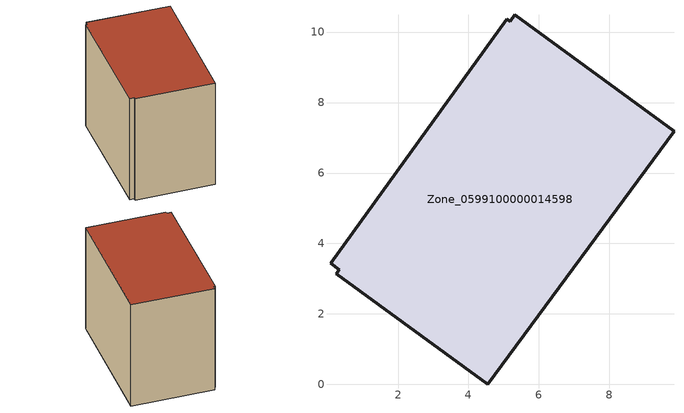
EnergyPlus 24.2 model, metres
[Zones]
Zone_0599100000014598
 floor ground (C_G): 9.83,7.19 4.55,0 0.25,3.15 0.33,3.26 0.08,3.44 5.09,10.37 5.19,10.31 5.32,10.5 z0
 wall outside (C_F): 4.55,0 9.83,7.19 5.32,10.5 5.19,10.31 5.09,10.37 0.08,3.44 0.33,3.26 0.25,3.15 4.55,0 z0:7.82
 roof outside (C_R): 5.32,10.5 5.19,10.31 5.09,10.37 0.08,3.44 0.33,3.26 0.25,3.15 4.55,0 9.83,7.19 z7.82
[BUILDING]
Pand.0599100000014598: North Axis=0; Terrain=City; Loads Convergence Tolerance Value=0.04; Temperature Convergence Tolerance Value=0.4; Solar Distribution=FullExterior; Maximum Number of Warmup Days=25; Minimum Number of Warmup Days=1
[Site:Location]
Rotterdam.The.Hague.AP_ZH_NLD Design_Conditions: Latitude=51.96; Longitude=4.45; Time Zone=1; Elevation=-4.5
[SITE:GROUNDTEMPERATURE:BUILDINGSURFACE]
18, 18, 18, 18, 18, 18, 18, 18, 18, 18, 18, 18
[MATERIAL] Thermal Absorptance=0.9; Solar Absorptance=0.7; Visible Absorptance=0.7
Name | Roughness | Thickness | Conductivity | Density | Specific Heat
G.TC.1975-1991 | MediumSmooth | 0.15 | 0.288461 | 540 | 1210
F.TC.1975-1991 | Rough | 0.3 | 0.230769 | 1920 | 840
R.TC.1975-1991 | MediumRough | 0.2 | 0.153846 | 1500 | 1000
[CONSTRUCTION]
C_G: G.TC.1975-1991
C_F: F.TC.1975-1991
C_R: R.TC.1975-1991
[ZONE]
Zone_0599100000014598: Type=1; Multiplier=1; Ceiling Height=Autocalculate; Volume=Autocalculate; Floor Area=autocalculate; Part of Total Floor Area=Yes
[ZONEINFILTRATION:DESIGNFLOWRATE]
Infil_Zone_0599100000014598: Zone or ZoneList or Space or SpaceList=Zone_0599100000014598; Schedule=AlwaysOn; Design Flow Rate Calculation Method=Flow/Area; Flow Rate per Floor Area=0.003; Constant Term Coefficient=1; Temperature Term Coefficient=0; Velocity Term Coefficient=0; Velocity Squared Term Coefficient=0
[HVACTEMPLATE:ZONE:IDEALLOADSAIRSYSTEM]
Zone_0599100000014598: Maximum Heating Supply Air Temperature=50; Minimum Cooling Supply Air Temperature=13; Maximum Heating Supply Air Humidity Ratio=0.0156; Minimum Cooling Supply Air Humidity Ratio=0.0077; Heating Limit=NoLimit; Cooling Limit=NoLimit; Dehumidification Control Type=ConstantSensibleHeatRatio; Cooling Sensible Heat Ratio=0.7; Dehumidification Setpoint=60; Humidification Control Type=None; Humidification Setpoint=30; Outdoor Air Method=None; Outdoor Air Flow Rate per Person=0.00944; Outdoor Air Flow Rate per Zone Floor Area=0; Outdoor Air Flow Rate per Zone=0; Demand Controlled Ventilation Type=None; Outdoor Air Economizer Type=NoEconomizer; Heat Recovery Type=None; Sensible Heat Recovery Effectiveness=0.7; Latent Heat Recovery Effectiveness=0.65
[ZONECONTROL:THERMOSTAT]
ThermostatControl_Zone_0599100000014598: Zone or ZoneList=Zone_0599100000014598; Control Type Schedule=DualSetpointControlType; Control 1=Thermostat_Zone_0599100000014598; Temperature Difference Between Cutout And Setpoint=0
[THERMOSTATSETPOINT:DUALSETPOINT]
Thermostat_Zone_0599100000014598: Heating Setpoint Temperature Schedule=HeatingSetpoint_Zone_0599100000014598; Cooling Setpoint Temperature Schedule=CoolingSetpoint_Zone_0599100000014598
[SCHEDULE:COMPACT]
HeatingSetpoint_Zone_0599100000014598: Through: 12/31, For: AllDays, Until: 24:00, 21
CoolingSetpoint_Zone_0599100000014598: Through: 12/31, For: AllDays, Until: 24:00, 24
DualSetpointControlType: Through: 12/31, For: AllDays, Until: 24:00, 4
AlwaysOn: Through: 12/31, For: AllDays, Until: 24:00, 1
